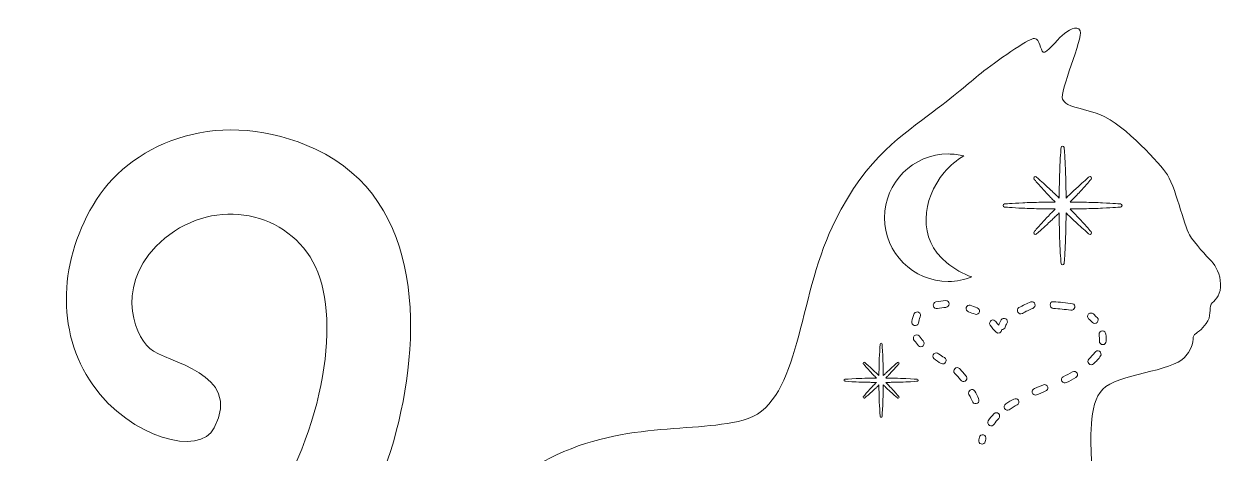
# Model space of a CAD drawing. Header units: inches. Extents: x 291 to 1011, y -741 to -6.
# Drawn here: x 291 to 1011, y -264 to -6 of the extents above; entities that cross this region are included whole.
import ezdxf

# ---------------------------------------------------------------- set-up
doc = ezdxf.new("R2010")
doc.units = ezdxf.units.IN
doc.header["$MEASUREMENT"] = 0
doc.layers.add('Layer 1', color=7, linetype='Continuous')

# ---------------------------------------------------------------- blocks, each defined once
blk = doc.blocks.new('block 3')
at = {"layer": 'Layer 1', "lineweight": 0}
for points, knots in [([(1005.25, -148.93), (1002.34, -146.02), (995.2, -138.36), (992.02, -133.06), (988.86, -127.77), (983.56, -103.16), (977.74, -95.49), (971.91, -87.81), (950.22, -63.99), (935.4, -59.76), (920.58, -55.53), (917.94, -55.53), (915.82, -51.56), (913.7, -47.6), (928.26, -14.78), (926.4, -10.55), (924.56, -6.32), (918.74, -10.55), (915.56, -13.19), (912.38, -15.85), (906.03, -24.31), (904.18, -23.26), (902.33, -22.19), (902.33, -15.31), (898.88, -15.05), (895.45, -14.78), (875.08, -29.33), (866.87, -35.95), (858.67, -42.56), (852.07, -48.52), (834.32, -61.88), (816.58, -75.26), (794.26, -89.86), (775.57, -132.39), (756.08, -176.75), (757.04, -236.19), (723.83, -244.64), (690.62, -253.07), (645.65, -244.02), (598.38, -272.6), (551.11, -301.18), (510.88, -349.51), (491.13, -456.76), (475.75, -540.27), (479.61, -587.41), (479.75, -609.2), (431.92, -567.89), (405.83, -506.33), (413.95, -465.47), (425.73, -406.27), (496.62, -317.55), (513.7, -257.02), (530.77, -196.49), (532.91, -112.64), (466.64, -81.68), (410.57, -55.49), (357.48, -76.89), (335.02, -111.94), (312.57, -147.01), (310.01, -191.11), (332.77, -223.41), (355.54, -255.7), (397.02, -266.47), (405.79, -249.27), (423.01, -215.51), (377.12, -210.42), (367.02, -201.47), (356.91, -192.54), (345.64, -160.51), (376.1, -135.23), (406.57, -109.95), (450.77, -118.97), (466.67, -152.4), (482.58, -185.82), (470.97, -256.45), (431.98, -310.26), (291.39, -504.28), (386.9, -628.38), (463.52, -669.05), (469.21, -672.07), (474.93, -674.84), (480.65, -677.38), (483.09, -684.1), (486.5, -689.93), (491.13, -693.85), (509.48, -709.37), (514.41, -707.26), (520.77, -712.9), (527.12, -718.55), (517.94, -722.07), (548.28, -723.49), (578.63, -724.89), (625.2, -733.36), (645.65, -733.36), (666.12, -733.36), (674.59, -727.72), (683.05, -731.25), (691.52, -734.78), (718.33, -741.12), (731.74, -736.19), (745.16, -731.25), (751.5, -722.07), (748.32, -708.32), (745.16, -694.55), (729.8, -685.03), (729.8, -685.03), (729.8, -685.03), (736.16, -679.73), (736.16, -679.73), (736.16, -679.73), (767.38, -678.14), (779.55, -677.62), (791.73, -677.09), (805.48, -670.75), (807.6, -672.86), (809.71, -674.98), (811.3, -696.14), (819.78, -705.14), (828.24, -714.14), (833.53, -717.31), (844.64, -718.37), (855.76, -719.43), (891.74, -716.78), (899.15, -713.08), (906.56, -709.37), (908.15, -697.21), (904.97, -690.32), (901.79, -683.44), (895.45, -678.68), (895.45, -678.68), (895.45, -678.68), (908.5, -680.45), (915.21, -668.81), (921.9, -657.15), (920.85, -646.58), (914.5, -641.28), (908.15, -635.99), (888.74, -632.81), (885.57, -629.65), (882.39, -626.47), (879.58, -588.35), (876.05, -574.25), (872.52, -560.13), (866.16, -533.67), (865.81, -521.68), (865.46, -509.68), (889.8, -455.71), (906.03, -438.41), (922.25, -421.13), (951.89, -356.21), (950.49, -332.93), (949.08, -309.65), (933.56, -282.48), (933.19, -270.13), (932.84, -257.79), (931.08, -235.21), (939.9, -226.03), (948.73, -216.86), (981.71, -215.35), (989.12, -206.89), (996.52, -198.42), (993.09, -194.71), (995.2, -193.13), (997.32, -191.55), (1000.75, -189.16), (1003.14, -184.93), (1005.52, -180.69), (1003.41, -175.93), (1005.79, -174.07), (1008.16, -172.23), (1011.07, -168.25), (1010.82, -162.7), (1010.55, -157.14), (1008.16, -151.84), (1005.25, -148.93)], [0, 0, 0, 0, 1, 1, 1, 2, 2, 2, 3, 3, 3, 4, 4, 4, 5, 5, 5, 6, 6, 6, 7, 7, 7, 8, 8, 8, 9, 9, 9, 10, 10, 10, 11, 11, 11, 12, 12, 12, 13, 13, 13, 14, 14, 14, 15, 15, 15, 16, 16, 16, 17, 17, 17, 18, 18, 18, 19, 19, 19, 20, 20, 20, 21, 21, 21, 22, 22, 22, 23, 23, 23, 24, 24, 24, 25, 25, 25, 26, 26, 26, 27, 27, 27, 28, 28, 28, 29, 29, 29, 30, 30, 30, 31, 31, 31, 32, 32, 32, 33, 33, 33, 34, 34, 34, 35, 35, 35, 36, 36, 36, 37, 37, 37, 38, 38, 38, 39, 39, 39, 40, 40, 40, 41, 41, 41, 42, 42, 42, 43, 43, 43, 44, 44, 44, 45, 45, 45, 46, 46, 46, 47, 47, 47, 48, 48, 48, 49, 49, 49, 50, 50, 50, 51, 51, 51, 52, 52, 52, 53, 53, 53, 54, 54, 54, 55, 55, 55, 56, 56, 56, 57, 57, 57, 58, 58, 58, 58]), ([(847.1, -84.53), (850.32, -84.53), (853.43, -84.97), (856.42, -85.71), (852.13, -88.15), (848.16, -91.37), (844.67, -95.6), (831.25, -111.9), (828.29, -135.49), (846.26, -150.07), (850.85, -153.77), (855.92, -156.55), (861.3, -158.47), (856.9, -160.22), (852.12, -161.21), (847.1, -161.21), (825.92, -161.21), (808.76, -144.04), (808.76, -122.87), (808.76, -101.69), (825.92, -84.53), (847.1, -84.53)], [0, 0, 0, 0, 1, 1, 1, 2, 2, 2, 3, 3, 3, 4, 4, 4, 5, 5, 5, 6, 6, 6, 7, 7, 7, 7]), ([(951.29, -116.18), (951.12, -116.33), (950.92, -116.43), (950.71, -116.45), (950.65, -116.45), (946.25, -116.84), (939.78, -117.11), (936.47, -117.28), (932.6, -117.4), (928.61, -117.48), (927.91, -117.49), (927.21, -117.5), (926.51, -117.52), (925.15, -117.54), (923.74, -117.57), (922.31, -117.59), (922.31, -117.59), (920.29, -117.6), (920.29, -117.6), (920.87, -118.18), (921.43, -118.77), (921.99, -119.35), (922.34, -119.71), (922.67, -120.06), (923.01, -120.41), (924.85, -122.33), (926.62, -124.21), (928.13, -125.87), (931.07, -129.06), (932.96, -131.34), (932.98, -131.35), (933.3, -131.73), (933.27, -132.28), (932.92, -132.62), (932.59, -132.97), (932.04, -133), (931.66, -132.69), (931.64, -132.66), (929.37, -130.76), (926.18, -127.82), (924.52, -126.31), (922.63, -124.55), (920.72, -122.72), (920.38, -122.38), (920.03, -122.04), (919.68, -121.71), (919.09, -121.14), (918.5, -120.58), (917.9, -119.98), (917.9, -119.98), (917.89, -122.02), (917.89, -122.02), (917.89, -123.41), (917.85, -124.78), (917.82, -126.13), (917.81, -126.85), (917.8, -127.58), (917.78, -128.31), (917.7, -132.26), (917.58, -136.11), (917.43, -139.48), (917.15, -145.96), (916.76, -150.36), (916.76, -150.4), (916.7, -150.89), (916.3, -151.25), (915.82, -151.25), (915.33, -151.25), (914.93, -150.89), (914.89, -150.4), (914.89, -150.36), (914.48, -145.96), (914.21, -139.48), (914.05, -136.07), (913.93, -132.2), (913.85, -128.31), (913.84, -127.61), (913.82, -126.89), (913.81, -126.17), (913.78, -124.82), (913.75, -123.42), (913.75, -122), (913.75, -122), (913.74, -119.98), (913.74, -119.98), (913.15, -120.58), (912.54, -121.16), (911.94, -121.73), (911.6, -122.06), (911.25, -122.39), (910.93, -122.72), (909.03, -124.54), (907.14, -126.3), (905.46, -127.84), (902.28, -130.76), (900, -132.66), (899.97, -132.69), (899.61, -133), (899.06, -132.97), (898.71, -132.62), (898.37, -132.28), (898.34, -131.73), (898.65, -131.37), (898.68, -131.34), (900.57, -129.06), (903.5, -125.87), (905.02, -124.2), (906.8, -122.31), (908.62, -120.41), (908.97, -120.05), (909.34, -119.67), (909.7, -119.3), (910.24, -118.73), (910.79, -118.16), (911.34, -117.6), (911.34, -117.6), (909.32, -117.59), (909.32, -117.59), (907.95, -117.59), (906.57, -117.56), (905.25, -117.53), (904.5, -117.5), (903.76, -117.49), (903.03, -117.48), (899.06, -117.41), (895.2, -117.28), (891.85, -117.13), (885.38, -116.84), (880.98, -116.45), (880.94, -116.45), (880.45, -116.41), (880.09, -116), (880.09, -115.51), (880.09, -115.03), (880.45, -114.62), (880.94, -114.58), (880.98, -114.58), (885.38, -114.19), (891.85, -113.91), (895.3, -113.75), (899.16, -113.62), (903.02, -113.54), (903.73, -113.54), (904.45, -113.53), (905.16, -113.5), (906.52, -113.48), (907.92, -113.45), (909.32, -113.45), (909.32, -113.45), (911.34, -113.44), (911.34, -113.44), (910.75, -112.84), (910.17, -112.24), (909.6, -111.63), (909.27, -111.29), (908.94, -110.96), (908.62, -110.62), (906.82, -108.73), (905.05, -106.85), (903.5, -105.16), (900.58, -101.97), (898.68, -99.69), (898.65, -99.67), (898.34, -99.3), (898.37, -98.75), (898.71, -98.42), (899.06, -98.06), (899.61, -98.04), (899.97, -98.35), (900, -98.37), (902.28, -100.27), (905.47, -103.2), (907.15, -104.75), (909.04, -106.51), (910.91, -108.32), (911.26, -108.65), (911.63, -108.99), (911.98, -109.34), (912.56, -109.89), (913.15, -110.46), (913.74, -111.05), (913.74, -111.05), (913.75, -109.02), (913.75, -109.02), (913.75, -107.64), (913.78, -106.27), (913.81, -104.94), (913.84, -104.19), (913.85, -103.45), (913.85, -102.73), (913.93, -98.79), (914.06, -94.93), (914.21, -91.54), (914.5, -85.08), (914.89, -80.67), (914.89, -80.63), (914.93, -80.15), (915.33, -79.78), (915.82, -79.78), (916.3, -79.78), (916.7, -80.15), (916.76, -80.63), (916.76, -80.67), (917.15, -85.08), (917.42, -91.56), (917.58, -94.87), (917.7, -98.72), (917.78, -102.73), (917.8, -103.44), (917.81, -104.15), (917.82, -104.88), (917.85, -106.23), (917.88, -107.63), (917.89, -109.02), (917.89, -109.02), (917.9, -111.05), (917.9, -111.05), (918.5, -110.46), (919.1, -109.88), (919.7, -109.3), (920.05, -108.98), (920.38, -108.64), (920.72, -108.32), (922.59, -106.51), (924.48, -104.75), (926.18, -103.2), (929.37, -100.27), (931.64, -98.37), (931.66, -98.35), (932.04, -98.04), (932.59, -98.06), (932.92, -98.42), (933.27, -98.75), (933.29, -99.3), (932.98, -99.67), (932.96, -99.69), (931.07, -101.97), (928.13, -105.16), (926.59, -106.85), (924.83, -108.73), (923.02, -110.61), (922.67, -110.97), (922.34, -111.32), (921.99, -111.68), (921.43, -112.26), (920.87, -112.86), (920.29, -113.44), (920.29, -113.44), (922.32, -113.45), (922.32, -113.45), (923.68, -113.45), (925.06, -113.48), (926.38, -113.5), (927.13, -113.53), (927.87, -113.54), (928.61, -113.56), (932.61, -113.64), (936.47, -113.76), (939.78, -113.91), (946.26, -114.19), (950.65, -114.58), (950.71, -114.58), (951.19, -114.62), (951.56, -115.03), (951.56, -115.51), (951.56, -115.78), (951.45, -116.01), (951.29, -116.18)], [0, 0, 0, 0, 1, 1, 1, 2, 2, 2, 3, 3, 3, 4, 4, 4, 5, 5, 5, 6, 6, 6, 7, 7, 7, 8, 8, 8, 9, 9, 9, 10, 10, 10, 11, 11, 11, 12, 12, 12, 13, 13, 13, 14, 14, 14, 15, 15, 15, 16, 16, 16, 17, 17, 17, 18, 18, 18, 19, 19, 19, 20, 20, 20, 21, 21, 21, 22, 22, 22, 23, 23, 23, 24, 24, 24, 25, 25, 25, 26, 26, 26, 27, 27, 27, 28, 28, 28, 29, 29, 29, 30, 30, 30, 31, 31, 31, 32, 32, 32, 33, 33, 33, 34, 34, 34, 35, 35, 35, 36, 36, 36, 37, 37, 37, 38, 38, 38, 39, 39, 39, 40, 40, 40, 41, 41, 41, 42, 42, 42, 43, 43, 43, 44, 44, 44, 45, 45, 45, 46, 46, 46, 47, 47, 47, 48, 48, 48, 49, 49, 49, 50, 50, 50, 51, 51, 51, 52, 52, 52, 53, 53, 53, 54, 54, 54, 55, 55, 55, 56, 56, 56, 57, 57, 57, 58, 58, 58, 59, 59, 59, 60, 60, 60, 61, 61, 61, 62, 62, 62, 63, 63, 63, 64, 64, 64, 65, 65, 65, 66, 66, 66, 67, 67, 67, 68, 68, 68, 69, 69, 69, 70, 70, 70, 71, 71, 71, 72, 72, 72, 73, 73, 73, 74, 74, 74, 75, 75, 75, 76, 76, 76, 77, 77, 77, 78, 78, 78, 79, 79, 79, 80, 80, 80, 81, 81, 81, 82, 82, 82, 83, 83, 83, 84, 84, 84, 85, 85, 85, 86, 86, 86, 87, 87, 87, 88, 88, 88, 89, 89, 89, 89]), ([(845.63, -176.77), (843.94, -176.89), (842.27, -177.1), (840.62, -177.4), (839.54, -177.6), (838.43, -177.12), (838.12, -176), (837.85, -175), (838.46, -173.71), (839.54, -173.51), (841.56, -173.14), (843.59, -172.87), (845.63, -172.73), (848.23, -172.55), (848.21, -176.59), (845.63, -176.77)], [0, 0, 0, 0, 1, 1, 1, 2, 2, 2, 3, 3, 3, 4, 4, 4, 5, 5, 5, 5]), ([(897.87, -177.41), (895.69, -178.21), (893.61, -179.23), (891.62, -180.42), (889.38, -181.75), (887.35, -178.26), (889.59, -176.93), (891.88, -175.57), (894.29, -174.44), (896.79, -173.51), (899.25, -172.6), (900.28, -176.51), (897.87, -177.41)], [0, 0, 0, 0, 1, 1, 1, 2, 2, 2, 3, 3, 3, 4, 4, 4, 4]), ([(825.25, -185.2), (825.47, -183.54), (825.99, -182.01), (826.67, -180.48), (827.13, -179.49), (828.57, -179.26), (829.43, -179.76), (830.45, -180.35), (830.62, -181.54), (830.16, -182.52), (829.62, -183.7), (829.31, -185), (829.14, -186.28), (828.99, -187.37), (827.6, -187.95), (826.65, -187.69), (825.5, -187.37), (825.08, -186.28), (825.25, -185.2)], [0, 0, 0, 0, 1, 1, 1, 2, 2, 2, 3, 3, 3, 4, 4, 4, 5, 5, 5, 6, 6, 6, 6]), ([(865.78, -179.5), (865.51, -180.48), (864.31, -181.31), (863.29, -180.92), (861.94, -180.42), (860.59, -179.91), (859.25, -179.39), (858.22, -179.02), (857.54, -178.05), (857.85, -176.91), (858.12, -175.93), (859.3, -175.12), (860.33, -175.5), (861.67, -176.01), (863.02, -176.51), (864.37, -177.02), (865.39, -177.4), (866.09, -178.37), (865.78, -179.5)], [0, 0, 0, 0, 1, 1, 1, 2, 2, 2, 3, 3, 3, 4, 4, 4, 5, 5, 5, 6, 6, 6, 6]), ([(920.69, -178.48), (917.24, -177.97), (913.78, -177.63), (910.29, -177.4), (907.71, -177.24), (907.69, -173.2), (910.29, -173.36), (914.14, -173.6), (917.96, -174.02), (921.77, -174.58), (924.34, -174.96), (923.24, -178.85), (920.69, -178.48)], [0, 0, 0, 0, 1, 1, 1, 2, 2, 2, 3, 3, 3, 4, 4, 4, 4]), ([(872.95, -184.63), (873.96, -184.04), (875.08, -184.47), (875.71, -185.36), (876.25, -186.1), (876.84, -186.82), (877.43, -187.52), (877.81, -186.41), (878.28, -185.35), (878.88, -184.35), (879.44, -183.42), (880.68, -183.07), (881.65, -183.62), (882.58, -184.18), (882.93, -185.46), (882.37, -186.4), (881.88, -187.21), (881.58, -187.81), (881.31, -188.65), (881, -189.59), (880.18, -190.16), (879.24, -190.12), (879.35, -191.75), (877.25, -193.26), (875.82, -191.75), (874.52, -190.39), (873.33, -188.92), (872.22, -187.4), (871.57, -186.51), (872.07, -185.15), (872.95, -184.63)], [0, 0, 0, 0, 1, 1, 1, 2, 2, 2, 3, 3, 3, 4, 4, 4, 5, 5, 5, 6, 6, 6, 7, 7, 7, 8, 8, 8, 9, 9, 9, 10, 10, 10, 10]), ([(931.44, -180.75), (932.24, -179.96), (933.5, -180.01), (934.31, -180.75), (935.09, -181.48), (935.87, -182.21), (936.67, -182.94), (937.46, -183.69), (937.41, -185.05), (936.67, -185.79), (935.87, -186.59), (934.61, -186.55), (933.8, -185.79), (933.02, -185.07), (932.24, -184.34), (931.44, -183.61), (930.65, -182.87), (930.7, -181.51), (931.44, -180.75)], [0, 0, 0, 0, 1, 1, 1, 2, 2, 2, 3, 3, 3, 4, 4, 4, 5, 5, 5, 6, 6, 6, 6]), ([(826.66, -193.93), (827.39, -193.2), (828.83, -193.08), (829.52, -193.93), (830.36, -194.94), (831.2, -195.95), (832.03, -196.96), (832.74, -197.81), (832.87, -198.99), (832.03, -199.82), (831.32, -200.54), (829.88, -200.67), (829.18, -199.82), (828.34, -198.81), (827.51, -197.8), (826.66, -196.79), (825.96, -195.94), (825.82, -194.76), (826.66, -193.93)], [0, 0, 0, 0, 1, 1, 1, 2, 2, 2, 3, 3, 3, 4, 4, 4, 5, 5, 5, 6, 6, 6, 6]), ([(941.95, -197.18), (941.88, -198.28), (941.06, -199.2), (939.93, -199.2), (938.88, -199.2), (937.84, -198.27), (937.91, -197.18), (937.98, -195.78), (937.94, -194.37), (937.76, -192.97), (937.61, -191.88), (938.78, -190.95), (939.78, -190.95), (940.97, -190.95), (941.67, -191.9), (941.8, -192.97), (941.98, -194.37), (942.02, -195.78), (941.95, -197.18)], [0, 0, 0, 0, 1, 1, 1, 2, 2, 2, 3, 3, 3, 4, 4, 4, 5, 5, 5, 6, 6, 6, 6]), ([(784.96, -220.01), (784.99, -220.01), (787.74, -219.77), (791.77, -219.59), (793.91, -219.5), (796.32, -219.42), (798.72, -219.36), (799.16, -219.36), (799.61, -219.35), (800.07, -219.35), (800.9, -219.32), (801.78, -219.31), (802.65, -219.31), (802.65, -219.31), (803.92, -219.3), (803.92, -219.3), (803.54, -218.93), (803.18, -218.56), (802.83, -218.18), (802.63, -217.96), (802.41, -217.75), (802.21, -217.55), (801.09, -216.37), (799.99, -215.2), (799.03, -214.14), (797.2, -212.16), (796.01, -210.74), (796, -210.73), (795.81, -210.49), (795.82, -210.15), (796.04, -209.93), (796.25, -209.72), (796.59, -209.7), (796.83, -209.91), (796.85, -209.92), (798.26, -211.09), (800.24, -212.92), (801.29, -213.88), (802.48, -214.99), (803.65, -216.1), (803.87, -216.32), (804.08, -216.54), (804.31, -216.75), (804.67, -217.1), (805.04, -217.45), (805.4, -217.81), (805.4, -217.81), (805.41, -216.55), (805.41, -216.55), (805.41, -215.69), (805.43, -214.84), (805.46, -214), (805.46, -213.54), (805.47, -213.09), (805.47, -212.63), (805.52, -210.18), (805.6, -207.76), (805.7, -205.66), (805.87, -201.64), (806.12, -198.89), (806.12, -198.86), (806.14, -198.56), (806.4, -198.33), (806.69, -198.33), (807, -198.33), (807.26, -198.56), (807.29, -198.86), (807.29, -198.89), (807.53, -201.64), (807.69, -205.66), (807.8, -207.72), (807.87, -210.14), (807.92, -212.63), (807.93, -213.07), (807.93, -213.52), (807.95, -213.98), (807.96, -214.81), (807.99, -215.67), (807.99, -216.55), (807.99, -216.55), (807.99, -217.81), (807.99, -217.81), (808.36, -217.44), (808.74, -217.07), (809.12, -216.72), (809.33, -216.52), (809.54, -216.32), (809.75, -216.12), (810.92, -214.99), (812.1, -213.88), (813.15, -212.92), (815.14, -211.09), (816.56, -209.92), (816.57, -209.91), (816.8, -209.7), (817.15, -209.72), (817.35, -209.93), (817.57, -210.15), (817.58, -210.5), (817.39, -210.73), (817.38, -210.74), (816.19, -212.16), (814.37, -214.14), (813.42, -215.19), (812.31, -216.37), (811.18, -217.55), (810.97, -217.76), (810.76, -217.98), (810.55, -218.21), (810.2, -218.57), (809.85, -218.93), (809.48, -219.3), (809.48, -219.3), (810.75, -219.31), (810.75, -219.31), (811.6, -219.31), (812.45, -219.32), (813.27, -219.35), (813.74, -219.35), (814.21, -219.36), (814.67, -219.38), (817.16, -219.42), (819.57, -219.5), (821.63, -219.59), (825.66, -219.77), (828.41, -220.01), (828.44, -220.01), (828.73, -220.04), (828.96, -220.29), (828.96, -220.59), (828.96, -220.75), (828.9, -220.9), (828.79, -221.01), (828.69, -221.1), (828.57, -221.17), (828.44, -221.18), (828.41, -221.18), (825.66, -221.43), (821.63, -221.6), (819.56, -221.69), (817.16, -221.76), (814.67, -221.82), (814.24, -221.83), (813.79, -221.83), (813.36, -221.84), (812.51, -221.86), (811.63, -221.88), (810.74, -221.88), (810.74, -221.88), (809.48, -221.9), (809.48, -221.9), (809.85, -222.26), (810.2, -222.62), (810.55, -222.99), (810.76, -223.2), (810.97, -223.43), (811.18, -223.65), (812.33, -224.83), (813.43, -226.02), (814.37, -227.04), (816.19, -229.04), (817.38, -230.45), (817.39, -230.46), (817.58, -230.69), (817.57, -231.04), (817.35, -231.26), (817.15, -231.46), (816.8, -231.49), (816.57, -231.29), (816.56, -231.27), (815.14, -230.09), (813.15, -228.27), (812.11, -227.33), (810.94, -226.22), (809.75, -225.08), (809.54, -224.87), (809.32, -224.67), (809.11, -224.46), (808.74, -224.11), (808.36, -223.74), (807.99, -223.38), (807.99, -223.38), (807.99, -224.65), (807.99, -224.65), (807.99, -225.51), (807.96, -226.37), (807.95, -227.2), (807.93, -227.66), (807.93, -228.12), (807.92, -228.57), (807.88, -231.02), (807.8, -233.43), (807.7, -235.53), (807.53, -239.56), (807.29, -242.31), (807.27, -242.33), (807.25, -242.63), (807, -242.86), (806.69, -242.86), (806.4, -242.86), (806.14, -242.63), (806.12, -242.33), (806.12, -242.31), (805.87, -239.56), (805.7, -235.53), (805.6, -233.4), (805.52, -230.99), (805.47, -228.57), (805.47, -228.12), (805.46, -227.68), (805.44, -227.23), (805.43, -226.38), (805.41, -225.52), (805.41, -224.65), (805.41, -224.65), (805.4, -223.38), (805.4, -223.38), (805.02, -223.76), (804.65, -224.11), (804.28, -224.47), (804.07, -224.67), (803.85, -224.87), (803.65, -225.08), (802.46, -226.21), (801.29, -227.31), (800.24, -228.27), (798.26, -230.1), (796.85, -231.27), (796.83, -231.29), (796.59, -231.49), (796.25, -231.46), (796.04, -231.26), (795.82, -231.04), (795.81, -230.69), (796, -230.46), (796.01, -230.45), (797.2, -229.04), (799.03, -227.04), (799.97, -226.01), (801.08, -224.83), (802.21, -223.65), (802.44, -223.42), (802.65, -223.19), (802.88, -222.95), (803.22, -222.6), (803.57, -222.25), (803.91, -221.9), (803.91, -221.9), (802.65, -221.88), (802.65, -221.88), (801.79, -221.88), (800.94, -221.87), (800.12, -221.84), (799.65, -221.84), (799.19, -221.83), (798.73, -221.82), (796.25, -221.78), (793.86, -221.69), (791.77, -221.6), (787.74, -221.43), (784.99, -221.18), (784.96, -221.18), (784.67, -221.16), (784.44, -220.9), (784.44, -220.59), (784.44, -220.29), (784.67, -220.04), (784.96, -220.01)], [0, 0, 0, 0, 1, 1, 1, 2, 2, 2, 3, 3, 3, 4, 4, 4, 5, 5, 5, 6, 6, 6, 7, 7, 7, 8, 8, 8, 9, 9, 9, 10, 10, 10, 11, 11, 11, 12, 12, 12, 13, 13, 13, 14, 14, 14, 15, 15, 15, 16, 16, 16, 17, 17, 17, 18, 18, 18, 19, 19, 19, 20, 20, 20, 21, 21, 21, 22, 22, 22, 23, 23, 23, 24, 24, 24, 25, 25, 25, 26, 26, 26, 27, 27, 27, 28, 28, 28, 29, 29, 29, 30, 30, 30, 31, 31, 31, 32, 32, 32, 33, 33, 33, 34, 34, 34, 35, 35, 35, 36, 36, 36, 37, 37, 37, 38, 38, 38, 39, 39, 39, 40, 40, 40, 41, 41, 41, 42, 42, 42, 43, 43, 43, 44, 44, 44, 45, 45, 45, 46, 46, 46, 47, 47, 47, 48, 48, 48, 49, 49, 49, 50, 50, 50, 51, 51, 51, 52, 52, 52, 53, 53, 53, 54, 54, 54, 55, 55, 55, 56, 56, 56, 57, 57, 57, 58, 58, 58, 59, 59, 59, 60, 60, 60, 61, 61, 61, 62, 62, 62, 63, 63, 63, 64, 64, 64, 65, 65, 65, 66, 66, 66, 67, 67, 67, 68, 68, 68, 69, 69, 69, 70, 70, 70, 71, 71, 71, 72, 72, 72, 73, 73, 73, 74, 74, 74, 75, 75, 75, 76, 76, 76, 77, 77, 77, 78, 78, 78, 79, 79, 79, 80, 80, 80, 81, 81, 81, 82, 82, 82, 83, 83, 83, 84, 84, 84, 85, 85, 85, 86, 86, 86, 87, 87, 87, 88, 88, 88, 89, 89, 89, 89]), ([(842.77, -210.51), (841.24, -209.69), (839.81, -208.69), (838.45, -207.58), (837.6, -206.89), (837.73, -205.43), (838.45, -204.72), (839.27, -203.9), (840.45, -204.03), (841.3, -204.72), (842.39, -205.61), (843.58, -206.36), (844.82, -207.02), (847.11, -208.26), (845.06, -211.75), (842.77, -210.51)], [0, 0, 0, 0, 1, 1, 1, 2, 2, 2, 3, 3, 3, 4, 4, 4, 5, 5, 5, 5]), ([(938.66, -205.96), (937.41, -207.68), (936.02, -209.29), (934.46, -210.73), (932.55, -212.49), (929.68, -209.64), (931.6, -207.87), (932.91, -206.66), (934.12, -205.35), (935.17, -203.93), (935.83, -203.04), (936.93, -202.59), (937.95, -203.2), (938.81, -203.71), (939.31, -205.08), (938.66, -205.96)], [0, 0, 0, 0, 1, 1, 1, 2, 2, 2, 3, 3, 3, 4, 4, 4, 5, 5, 5, 5]), ([(857.25, -221.17), (856.23, -221.76), (855.15, -221.3), (854.49, -220.44), (853.4, -219.03), (852.2, -217.71), (850.95, -216.45), (849.12, -214.61), (851.97, -211.75), (853.81, -213.6), (855.31, -215.11), (856.67, -216.71), (857.98, -218.41), (858.64, -219.27), (858.1, -220.67), (857.25, -221.17)], [0, 0, 0, 0, 1, 1, 1, 2, 2, 2, 3, 3, 3, 4, 4, 4, 5, 5, 5, 5]), ([(923.82, -219.03), (921.99, -220.09), (920.13, -221.08), (918.2, -221.95), (917.2, -222.41), (916.03, -222.25), (915.44, -221.22), (914.93, -220.35), (915.17, -218.92), (916.17, -218.46), (918.08, -217.59), (919.95, -216.6), (921.77, -215.54), (924.02, -214.2), (926.05, -217.71), (923.82, -219.03)], [0, 0, 0, 0, 1, 1, 1, 2, 2, 2, 3, 3, 3, 4, 4, 4, 5, 5, 5, 5]), ([(904.36, -223.32), (905.37, -222.91), (906.59, -223.78), (906.84, -224.74), (907.17, -225.88), (906.44, -226.8), (905.43, -227.22), (903.64, -227.96), (901.86, -228.71), (900.07, -229.45), (899.04, -229.87), (897.83, -229), (897.57, -228.04), (897.26, -226.89), (897.98, -225.97), (898.99, -225.55), (900.78, -224.81), (902.57, -224.07), (904.36, -223.32)], [0, 0, 0, 0, 1, 1, 1, 2, 2, 2, 3, 3, 3, 4, 4, 4, 5, 5, 5, 6, 6, 6, 6]), ([(864.57, -234.43), (863.69, -234.94), (862.25, -234.71), (861.81, -233.71), (861.12, -232.16), (860.37, -230.67), (859.53, -229.2), (858.26, -226.92), (861.75, -224.89), (863.03, -227.15), (863.86, -228.62), (864.61, -230.13), (865.3, -231.66), (865.74, -232.67), (865.59, -233.83), (864.57, -234.43)], [0, 0, 0, 0, 1, 1, 1, 2, 2, 2, 3, 3, 3, 4, 4, 4, 5, 5, 5, 5]), ([(889.29, -232.65), (889.8, -233.54), (889.55, -234.95), (888.56, -235.41), (886.84, -236.23), (885.23, -237.2), (883.71, -238.35), (882.84, -239.02), (881.45, -238.48), (880.95, -237.63), (880.36, -236.61), (880.8, -235.52), (881.68, -234.86), (883.19, -233.71), (884.8, -232.74), (886.51, -231.92), (887.51, -231.46), (888.7, -231.64), (889.29, -232.65)], [0, 0, 0, 0, 1, 1, 1, 2, 2, 2, 3, 3, 3, 4, 4, 4, 5, 5, 5, 6, 6, 6, 6]), ([(871.16, -244.99), (872.17, -243.48), (873.29, -242.05), (874.51, -240.72), (875.27, -239.91), (876.63, -239.96), (877.38, -240.72), (878.16, -241.51), (878.11, -242.78), (877.38, -243.57), (876.37, -244.66), (875.47, -245.81), (874.65, -247.04), (874.04, -247.94), (872.88, -248.33), (871.88, -247.75), (870.98, -247.22), (870.55, -245.9), (871.16, -244.99)], [0, 0, 0, 0, 1, 1, 1, 2, 2, 2, 3, 3, 3, 4, 4, 4, 5, 5, 5, 6, 6, 6, 6]), ([(868.25, -253.5), (869.36, -253.76), (869.88, -254.96), (869.66, -255.99), (869.57, -256.49), (869.46, -257), (869.35, -257.52), (869.14, -258.62), (867.88, -259.15), (866.87, -258.92), (865.75, -258.67), (865.24, -257.48), (865.46, -256.44), (865.57, -255.93), (865.66, -255.43), (865.77, -254.92), (866, -253.81), (867.25, -253.27), (868.25, -253.5)], [0, 0, 0, 0, 1, 1, 1, 2, 2, 2, 3, 3, 3, 4, 4, 4, 5, 5, 5, 6, 6, 6, 6])]:
    blk.add_open_spline(points, degree=3, knots=knots, dxfattribs=at)
blk = doc.blocks.new('block 2')
at = {"layer": 'Layer 1'}
blk.add_blockref('block 3', (0, 0), dxfattribs=at)

msp = doc.modelspace()

# ---------------------------------------------------------------- block references
at = {"layer": 'Layer 1'}
msp.add_blockref('block 2', (0, 0), dxfattribs=at)

doc.saveas('drawing.dxf')
